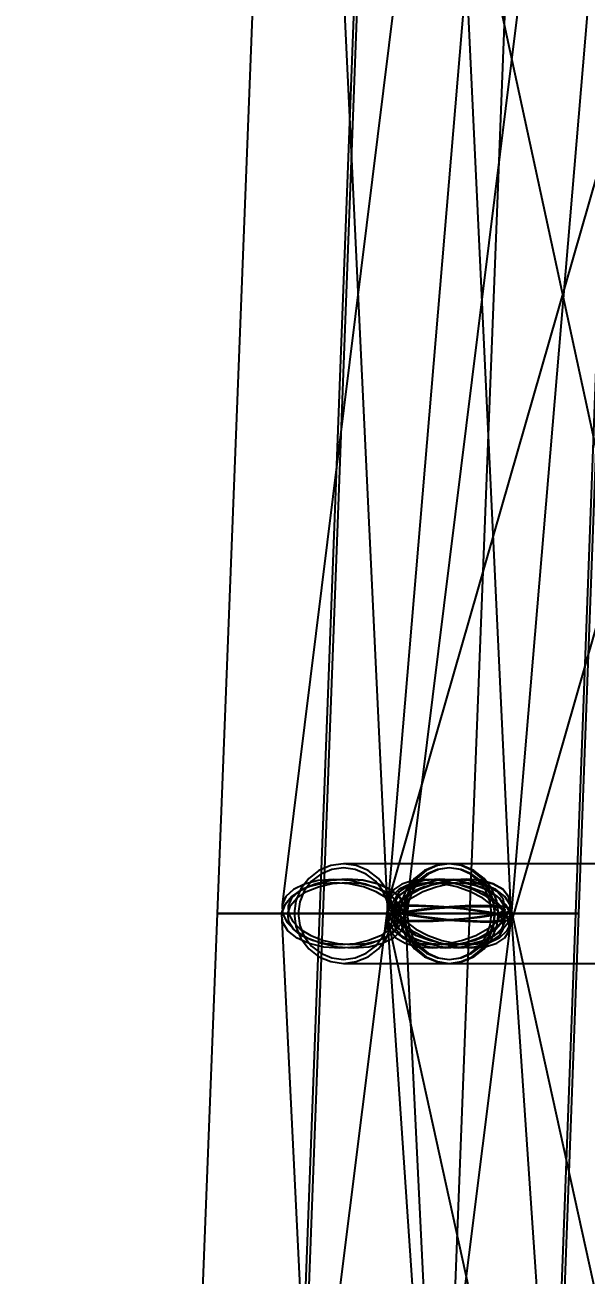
# Model space of a CAD drawing. Header units: millimetres. Extents: x -123812 to 252100, y -3000 to 639000.
# Drawn here: x -13997 to -11703, y 398522 to 403634 of the extents above; entities that cross this region are included whole.
import ezdxf

# ---------------------------------------------------------------- set-up
doc = ezdxf.new("R2010")
doc.units = ezdxf.units.MM
doc.layers.add('D-STR-DIM', color=7, linetype='Continuous', lineweight=13)
doc.layers.add('D-STR-STRC', color=7, linetype='Continuous', lineweight=25)
doc.styles.add('OpenSansCondensed-Light', font='OpenSansCondensed-Light.ttf')
doc.styles.add('TOWER_UNICODE', font='Arial Unicode.ttf')
doc.dimstyles.new('EZDXF', dxfattribs={"dimtxt": 0.25, "dimasz": 0.175, "dimexe": 0.375, "dimexo": 0.125, "dimgap": 0.1, "dimtad": 1, "dimlfac": 100, "dimzin": 12, "dimdsep": 46, "dimtxsty": 'OpenSansCondensed-Light', "dimblk": 'ARCHTICK', "dimcen": 2.5, "dimazin": 3, "dimtfac": 0.5, "dimtmove": 2, "dimatfit": 3})

# ---------------------------------------------------------------- blocks, each defined once
blk = doc.blocks.new('_ARCHTICK')
at = {"color": 0, "linetype": 'BYBLOCK', "const_width": 0.15}
blk.add_lwpolyline([(-0.5, -0.5), (0.5, 0.5)], dxfattribs=at)

msp = doc.modelspace()

# ---------------------------------------------------------------- linework, layer by layer
at = {"layer": 'D-STR-STRC'}
for points in [[(-10404.9, 425021.1), (-12515, 400021.1), (-12506.4, 400013.7), (-12481.1, 400005.3), (-12440.9, 399996.5), (-12388.4, 399988), (-12327.4, 399980.3), (-12261.9, 399974), (-12196.4, 399969.4), (-12135.3, 399966.9), (-12082.9, 399966.6), (-12042.7, 399968.7), (-12017.4, 399972.8), (-12008.8, 399978.9), (-9898.6, 424978.9)], [(-11069.5, 405069.9), (-12506.1, 400069.9), (-12506.6, 400036.2), (-12490.5, 400000), (-12458.7, 399963.8), (-12413.6, 399930.1), (-12358.1, 399901.2), (-12296.1, 399879), (-12231.7, 399865), (-12169.4, 399860.3), (-12113.4, 399865), (-12067.5, 399879), (-12034.9, 399901.2), (-12017.7, 399930.1), (-10581.1, 404930.1)], [(-12316.7, 404930.1), (-11236.3, 399930.1), (-11212.6, 399901.2), (-11173.9, 399879), (-11123, 399865), (-11063.3, 399860.3), (-10998.8, 399865), (-10934, 399879), (-10873.2, 399901.2), (-10820.7, 399930.1), (-10779.9, 399963.8), (-10753.8, 400000), (-10743.9, 400036.2), (-10751.1, 400069.9), (-11831.5, 405069.9)], [(-12325.4, 405036.2), (-12945.7, 400036.2), (-12943.9, 400000), (-12925.1, 399963.8), (-12890.5, 399930.1), (-12842.6, 399901.2), (-12784.6, 399879), (-12720.4, 399865), (-12654.5, 399860.3), (-12591.3, 399865), (-12535.1, 399879), (-12489.8, 399901.2), (-12458.4, 399930.1), (-12443.2, 399963.8), (-11822.8, 404963.8)], [(-12753.3, 405000), (-12515.2, 400000), (-12510.6, 399963.8), (-12489, 399930.1), (-12451.9, 399901.2), (-12401.8, 399879), (-12342.3, 399865), (-12277.2, 399860.3), (-12211.1, 399865), (-12148.5, 399879), (-12093.6, 399901.2), (-12050.2, 399930.1), (-12021.2, 399963.8), (-12008.6, 400000), (-12246.7, 405000)], [(-10993.7, 400203.2), (-12261.9, 400203.2), (-12310.5, 400196.3), (-12355.8, 400176), (-12394.6, 400143.7), (-12424.5, 400101.6), (-12443.2, 400052.6), (-12449.6, 400000), (-12443.2, 399947.4), (-12424.5, 399898.4), (-12394.6, 399856.3), (-12355.8, 399824), (-12310.5, 399803.7), (-12261.9, 399796.8), (-10993.7, 399796.8)], [(-10993.7, 400203.2), (-12261.9, 400203.2), (-12310.5, 400196.3), (-12355.8, 400176), (-12394.6, 400143.7), (-12424.5, 400101.6), (-12443.2, 400052.6), (-12449.6, 400000), (-12443.2, 399947.4), (-12424.5, 399898.4), (-12394.6, 399856.3), (-12355.8, 399824), (-12310.5, 399803.7), (-12261.9, 399796.8), (-10993.7, 399796.8)], [(-12637.7, 394963.4), (-12010.7, 399963.4), (-12012.4, 400000), (-12031.1, 400036.6), (-12065.6, 400070.6), (-12113.5, 400099.9), (-12171.4, 400122.3), (-12235.5, 400136.4), (-12301.5, 400141.2), (-12364.7, 400136.4), (-12420.9, 400122.3), (-12466.3, 400099.9), (-12497.7, 400070.6), (-12513.1, 400036.6), (-13140.1, 395036.6)], [(-12196.4, 395000), (-12441.1, 400000), (-12445.8, 400036.6), (-12467.3, 400070.6), (-12504.4, 400099.9), (-12554.4, 400122.3), (-12614, 400136.4), (-12679, 400141.2), (-12745.1, 400136.4), (-12807.7, 400122.3), (-12862.6, 400099.9), (-12906.1, 400070.6), (-12935.1, 400036.6), (-12947.8, 400000), (-12703, 395000)], [(-10919.7, 395070.6), (-12019.4, 400070.6), (-12043.2, 400099.9), (-12081.8, 400122.3), (-12132.8, 400136.4), (-12192.5, 400141.2), (-12256.9, 400136.4), (-12321.7, 400122.3), (-12382.4, 400099.9), (-12434.9, 400070.6), (-12475.6, 400036.6), (-12501.8, 400000), (-12511.6, 399963.4), (-12504.3, 399929.4), (-11404.6, 394929.4)], [(-10306.7, 375017), (-12008.5, 400017), (-12017.1, 400023.8), (-12042.4, 400028.9), (-12082.7, 400032.1), (-12135.2, 400033.1), (-12196.3, 400031.8), (-12261.9, 400028.4), (-12327.5, 400023), (-12388.6, 400016.1), (-12441.1, 400008), (-12481.4, 399999.4), (-12506.7, 399990.9), (-12515.3, 399983), (-10813.5, 374983)]]:
    msp.add_lwpolyline(points, dxfattribs=at)
for points in [[(-13211.6, 400000), (-12177.3, 400000), (-11983.4, 405000), (-13016.6, 405000)], [(-12792.3, 400000), (-11731.5, 400000), (-11544.8, 405000), (-12603.3, 405000)], [(-12779, 400000), (-11744.8, 400000), (-11557.4, 405000), (-12590.7, 405000)], [(-12895.9, 400000), (-12889, 399947.4), (-12868.9, 399898.4), (-12836.9, 399856.3), (-12795.2, 399824), (-12746.6, 399803.7), (-12694.4, 399796.8), (-12261.9, 399796.8), (-12209.7, 399803.7), (-12161.2, 399824), (-12119.4, 399856.3), (-12087.4, 399898.4), (-12067.3, 399947.4), (-12060.4, 400000), (-12067.3, 400052.6), (-12087.4, 400101.6), (-12119.4, 400143.7), (-12161.2, 400176), (-12209.7, 400196.3), (-12261.9, 400203.2), (-12694.4, 400203.2), (-12746.6, 400196.3), (-12795.2, 400176), (-12836.9, 400143.7), (-12868.9, 400101.6), (-12889, 400052.6)], [(-12895.9, 400000), (-12889, 399947.4), (-12868.9, 399898.4), (-12836.9, 399856.3), (-12795.2, 399824), (-12746.6, 399803.7), (-12694.4, 399796.8), (-12642.3, 399803.7), (-12593.7, 399824), (-12552, 399856.3), (-12520, 399898.4), (-12499.8, 399947.4), (-12493, 400000), (-12499.8, 400052.6), (-12520, 400101.6), (-12552, 400143.7), (-12593.7, 400176), (-12642.3, 400196.3), (-12694.4, 400203.2), (-12746.6, 400196.3), (-12795.2, 400176), (-12836.9, 400143.7), (-12868.9, 400101.6), (-12889, 400052.6)], [(-12895.9, 400000), (-12889, 399947.4), (-12868.9, 399898.4), (-12836.9, 399856.3), (-12795.2, 399824), (-12746.6, 399803.7), (-12694.4, 399796.8), (-12261.9, 399796.8), (-12209.7, 399803.7), (-12161.2, 399824), (-12119.4, 399856.3), (-12087.4, 399898.4), (-12067.3, 399947.4), (-12060.4, 400000), (-12067.3, 400052.6), (-12087.4, 400101.6), (-12119.4, 400143.7), (-12161.2, 400176), (-12209.7, 400196.3), (-12261.9, 400203.2), (-12694.4, 400203.2), (-12746.6, 400196.3), (-12795.2, 400176), (-12836.9, 400143.7), (-12868.9, 400101.6), (-12889, 400052.6)], [(-12895.9, 400000), (-12889, 399947.4), (-12868.9, 399898.4), (-12836.9, 399856.3), (-12795.2, 399824), (-12746.6, 399803.7), (-12694.4, 399796.8), (-12642.3, 399803.7), (-12593.7, 399824), (-12552, 399856.3), (-12520, 399898.4), (-12499.8, 399947.4), (-12493, 400000), (-12499.8, 400052.6), (-12520, 400101.6), (-12552, 400143.7), (-12593.7, 400176), (-12642.3, 400196.3), (-12694.4, 400203.2), (-12746.6, 400196.3), (-12795.2, 400176), (-12836.9, 400143.7), (-12868.9, 400101.6), (-12889, 400052.6)], [(-12880, 400000), (-12873.7, 399951.5), (-12855.2, 399906.4), (-12825.7, 399867.6), (-12787.2, 399837.9), (-12742.5, 399819.2), (-12694.4, 399812.8), (-12646.4, 399819.2), (-12601.6, 399837.9), (-12563.2, 399867.6), (-12533.7, 399906.4), (-12515.2, 399951.5), (-12508.8, 400000), (-12515.2, 400048.5), (-12533.7, 400093.6), (-12563.2, 400132.4), (-12601.6, 400162.1), (-12646.4, 400180.8), (-12694.4, 400187.2), (-12742.5, 400180.8), (-12787.2, 400162.1), (-12825.7, 400132.4), (-12855.2, 400093.6), (-12873.7, 400048.5)], [(-12880, 400000), (-12873.7, 399951.5), (-12855.2, 399906.4), (-12825.7, 399867.6), (-12787.2, 399837.9), (-12742.5, 399819.2), (-12694.4, 399812.8), (-12646.4, 399819.2), (-12601.6, 399837.9), (-12563.2, 399867.6), (-12533.7, 399906.4), (-12515.2, 399951.5), (-12508.8, 400000), (-12515.2, 400048.5), (-12533.7, 400093.6), (-12563.2, 400132.4), (-12601.6, 400162.1), (-12646.4, 400180.8), (-12694.4, 400187.2), (-12742.5, 400180.8), (-12787.2, 400162.1), (-12825.7, 400132.4), (-12855.2, 400093.6), (-12873.7, 400048.5)], [(-12463.4, 400000), (-12456.5, 399947.4), (-12436.4, 399898.4), (-12404.3, 399856.3), (-12362.6, 399824), (-12314, 399803.7), (-12261.9, 399796.8), (-12209.7, 399803.7), (-12161.2, 399824), (-12119.4, 399856.3), (-12087.4, 399898.4), (-12067.3, 399947.4), (-12060.4, 400000), (-12067.3, 400052.6), (-12087.4, 400101.6), (-12119.4, 400143.7), (-12161.2, 400176), (-12209.7, 400196.3), (-12261.9, 400203.2), (-12314, 400196.3), (-12362.6, 400176), (-12404.3, 400143.7), (-12436.4, 400101.6), (-12456.5, 400052.6)], [(-12463.4, 400000), (-12456.5, 399947.4), (-12436.4, 399898.4), (-12404.3, 399856.3), (-12362.6, 399824), (-12314, 399803.7), (-12261.9, 399796.8), (-12209.7, 399803.7), (-12161.2, 399824), (-12119.4, 399856.3), (-12087.4, 399898.4), (-12067.3, 399947.4), (-12060.4, 400000), (-12067.3, 400052.6), (-12087.4, 400101.6), (-12119.4, 400143.7), (-12161.2, 400176), (-12209.7, 400196.3), (-12261.9, 400203.2), (-12314, 400196.3), (-12362.6, 400176), (-12404.3, 400143.7), (-12436.4, 400101.6), (-12456.5, 400052.6)], [(-12449.6, 400000), (-12443.2, 399947.4), (-12424.5, 399898.4), (-12394.6, 399856.3), (-12355.8, 399824), (-12310.5, 399803.7), (-12261.9, 399796.8), (-12213.3, 399803.7), (-12168, 399824), (-12129.1, 399856.3), (-12099.3, 399898.4), (-12080.6, 399947.4), (-12074.2, 400000), (-12080.6, 400052.6), (-12099.3, 400101.6), (-12129.1, 400143.7), (-12168, 400176), (-12213.3, 400196.3), (-12261.9, 400203.2), (-12310.5, 400196.3), (-12355.8, 400176), (-12394.6, 400143.7), (-12424.5, 400101.6), (-12443.2, 400052.6)], [(-12449.6, 400000), (-12443.2, 399947.4), (-12424.5, 399898.4), (-12394.6, 399856.3), (-12355.8, 399824), (-12310.5, 399803.7), (-12261.9, 399796.8), (-12213.3, 399803.7), (-12168, 399824), (-12129.1, 399856.3), (-12099.3, 399898.4), (-12080.6, 399947.4), (-12074.2, 400000), (-12080.6, 400052.6), (-12099.3, 400101.6), (-12129.1, 400143.7), (-12168, 400176), (-12213.3, 400196.3), (-12261.9, 400203.2), (-12310.5, 400196.3), (-12355.8, 400176), (-12394.6, 400143.7), (-12424.5, 400101.6), (-12443.2, 400052.6)], [(-12447.5, 400000), (-12441.2, 399951.5), (-12422.6, 399906.4), (-12393.1, 399867.6), (-12354.7, 399837.9), (-12309.9, 399819.2), (-12261.9, 399812.8), (-12213.9, 399819.2), (-12169.1, 399837.9), (-12130.7, 399867.6), (-12101.2, 399906.4), (-12082.6, 399951.5), (-12076.3, 400000), (-12082.6, 400048.5), (-12101.2, 400093.6), (-12130.7, 400132.4), (-12169.1, 400162.1), (-12213.9, 400180.8), (-12261.9, 400187.2), (-12309.9, 400180.8), (-12354.7, 400162.1), (-12393.1, 400132.4), (-12422.6, 400093.6), (-12441.2, 400048.5)], [(-12447.5, 400000), (-12441.2, 399951.5), (-12422.6, 399906.4), (-12393.1, 399867.6), (-12354.7, 399837.9), (-12309.9, 399819.2), (-12261.9, 399812.8), (-12213.9, 399819.2), (-12169.1, 399837.9), (-12130.7, 399867.6), (-12101.2, 399906.4), (-12082.6, 399951.5), (-12076.3, 400000), (-12082.6, 400048.5), (-12101.2, 400093.6), (-12130.7, 400132.4), (-12169.1, 400162.1), (-12213.9, 400180.8), (-12261.9, 400187.2), (-12309.9, 400180.8), (-12354.7, 400162.1), (-12393.1, 400132.4), (-12422.6, 400093.6), (-12441.2, 400048.5)], [(-12434.8, 400000), (-12428.9, 399951.5), (-12411.7, 399906.4), (-12384.2, 399867.6), (-12348.4, 399837.9), (-12306.7, 399819.2), (-12261.9, 399812.8), (-12217.1, 399819.2), (-12175.4, 399837.9), (-12139.6, 399867.6), (-12112.1, 399906.4), (-12094.8, 399951.5), (-12088.9, 400000), (-12094.8, 400048.5), (-12112.1, 400093.6), (-12139.6, 400132.4), (-12175.4, 400162.1), (-12217.1, 400180.8), (-12261.9, 400187.2), (-12306.7, 400180.8), (-12348.4, 400162.1), (-12384.2, 400132.4), (-12411.7, 400093.6), (-12428.9, 400048.5)], [(-12434.8, 400000), (-12428.9, 399951.5), (-12411.7, 399906.4), (-12384.2, 399867.6), (-12348.4, 399837.9), (-12306.7, 399819.2), (-12261.9, 399812.8), (-12217.1, 399819.2), (-12175.4, 399837.9), (-12139.6, 399867.6), (-12112.1, 399906.4), (-12094.8, 399951.5), (-12088.9, 400000), (-12094.8, 400048.5), (-12112.1, 400093.6), (-12139.6, 400132.4), (-12175.4, 400162.1), (-12217.1, 400180.8), (-12261.9, 400187.2), (-12306.7, 400180.8), (-12348.4, 400162.1), (-12384.2, 400132.4), (-12411.7, 400093.6), (-12428.9, 400048.5)], [(-12441.1, 400000), (-12453.8, 399963.4), (-12482.8, 399929.4), (-12526.2, 399900.1), (-12581.2, 399877.7), (-12643.8, 399863.6), (-12709.9, 399858.8), (-12774.9, 399863.6), (-12834.5, 399877.7), (-12884.5, 399900.1), (-12921.5, 399929.4), (-12943.1, 399963.4), (-12947.8, 400000), (-12935.1, 400036.6), (-12906.1, 400070.6), (-12862.6, 400099.9), (-12807.7, 400122.3), (-12745.1, 400136.4), (-12679, 400141.2), (-12614, 400136.4), (-12554.4, 400122.3), (-12504.4, 400099.9), (-12467.3, 400070.6), (-12445.8, 400036.6)], [(-12943.9, 400000), (-12925.1, 399963.8), (-12890.5, 399930.1), (-12842.6, 399901.2), (-12784.6, 399879), (-12720.4, 399865), (-12654.5, 399860.3), (-12591.3, 399865), (-12535.1, 399879), (-12489.8, 399901.2), (-12458.4, 399930.1), (-12443.2, 399963.8), (-12445, 400000), (-12463.8, 400036.2), (-12498.4, 400069.9), (-12546.3, 400098.8), (-12604.3, 400121), (-12668.5, 400135), (-12734.4, 400139.7), (-12797.6, 400135), (-12853.8, 400121), (-12899.1, 400098.8), (-12930.5, 400069.9), (-12945.7, 400036.2)], [(-12515.2, 400000), (-12510.6, 399963.8), (-12489, 399930.1), (-12451.9, 399901.2), (-12401.8, 399879), (-12342.3, 399865), (-12277.2, 399860.3), (-12211.1, 399865), (-12148.5, 399879), (-12093.6, 399901.2), (-12050.2, 399930.1), (-12021.2, 399963.8), (-12008.6, 400000), (-12013.2, 400036.2), (-12034.8, 400069.9), (-12071.9, 400098.8), (-12121.9, 400121), (-12181.5, 400135), (-12246.6, 400139.7), (-12312.7, 400135), (-12375.3, 400121), (-12430.2, 400098.8), (-12473.6, 400069.9), (-12502.6, 400036.2)], [(-12012.4, 400000), (-12010.7, 399963.4), (-12026, 399929.4), (-12057.5, 399900.1), (-12102.9, 399877.7), (-12159.1, 399863.6), (-12222.3, 399858.8), (-12288.2, 399863.6), (-12352.4, 399877.7), (-12410.3, 399900.1), (-12458.2, 399929.4), (-12492.6, 399963.4), (-12511.4, 400000), (-12513.1, 400036.6), (-12497.7, 400070.6), (-12466.3, 400099.9), (-12420.9, 400122.3), (-12364.7, 400136.4), (-12301.5, 400141.2), (-12235.5, 400136.4), (-12171.4, 400122.3), (-12113.5, 400099.9), (-12065.6, 400070.6), (-12031.1, 400036.6)], [(-12022, 400000), (-12048.2, 399963.4), (-12088.9, 399929.4), (-12141.4, 399900.1), (-12202.1, 399877.7), (-12266.9, 399863.6), (-12331.3, 399858.8), (-12391, 399863.6), (-12441.9, 399877.7), (-12480.6, 399900.1), (-12504.3, 399929.4), (-12511.6, 399963.4), (-12501.8, 400000), (-12475.6, 400036.6), (-12434.9, 400070.6), (-12382.4, 400099.9), (-12321.7, 400122.3), (-12256.9, 400136.4), (-12192.5, 400141.2), (-12132.8, 400136.4), (-12081.8, 400122.3), (-12043.2, 400099.9), (-12019.4, 400070.6), (-12012.2, 400036.6)], [(-12490.5, 400000), (-12458.7, 399963.8), (-12413.6, 399930.1), (-12358.1, 399901.2), (-12296.1, 399879), (-12231.7, 399865), (-12169.4, 399860.3), (-12113.4, 399865), (-12067.5, 399879), (-12034.9, 399901.2), (-12017.7, 399930.1), (-12017.2, 399963.8), (-12033.3, 400000), (-12065, 400036.2), (-12110.2, 400069.9), (-12165.7, 400098.8), (-12227.7, 400121), (-12292.1, 400135), (-12354.4, 400139.7), (-12410.4, 400135), (-12456.3, 400121), (-12488.9, 400098.8), (-12506.1, 400069.9), (-12506.6, 400036.2)], [(-12466.1, 400000), (-12477.4, 399967), (-12503.6, 399936.3), (-12542.8, 399910), (-12592.3, 399889.7), (-12648.8, 399877), (-12708.4, 399872.7), (-12767, 399877), (-12820.7, 399889.7), (-12865.8, 399910), (-12899.2, 399936.3), (-12918.7, 399967), (-12922.8, 400000), (-12911.4, 400033), (-12885.3, 400063.7), (-12846.1, 400090), (-12796.6, 400110.3), (-12740.1, 400123), (-12680.5, 400127.3), (-12621.9, 400123), (-12568.2, 400110.3), (-12523.1, 400090), (-12489.7, 400063.7), (-12470.2, 400033)], [(-12919.3, 400000), (-12902.4, 399967.4), (-12871.2, 399937), (-12828, 399910.9), (-12775.7, 399890.9), (-12717.9, 399878.3), (-12658.4, 399874), (-12601.4, 399878.3), (-12550.8, 399890.9), (-12509.9, 399910.9), (-12481.7, 399937), (-12467.9, 399967.4), (-12469.5, 400000), (-12486.5, 400032.6), (-12517.7, 400063), (-12560.9, 400089.1), (-12613.2, 400109.1), (-12671, 400121.7), (-12730.5, 400126), (-12787.4, 400121.7), (-12838.1, 400109.1), (-12878.9, 400089.1), (-12907.2, 400063), (-12921, 400032.6)], [(-12490.3, 400000), (-12486.1, 399967.4), (-12466.6, 399937), (-12433.2, 399910.9), (-12388.1, 399890.9), (-12334.4, 399878.3), (-12275.7, 399874), (-12216.1, 399878.3), (-12159.7, 399890.9), (-12110.2, 399910.9), (-12071, 399937), (-12044.9, 399967.4), (-12033.5, 400000), (-12037.7, 400032.6), (-12057.2, 400063), (-12090.6, 400089.1), (-12135.7, 400109.1), (-12189.4, 400121.7), (-12248.1, 400126), (-12307.7, 400121.7), (-12364.1, 400109.1), (-12413.6, 400089.1), (-12452.8, 400063), (-12478.9, 400032.6)], [(-12037, 400000), (-12035.4, 399967), (-12049.2, 399936.3), (-12077.6, 399910), (-12118.5, 399889.7), (-12169.2, 399877), (-12226.2, 399872.7), (-12285.6, 399877), (-12343.5, 399889.7), (-12395.7, 399910), (-12438.9, 399936.3), (-12469.9, 399967), (-12486.8, 400000), (-12488.4, 400033), (-12474.5, 400063.7), (-12446.2, 400090), (-12405.3, 400110.3), (-12354.6, 400123), (-12297.6, 400127.3), (-12238.1, 400123), (-12180.3, 400110.3), (-12128.1, 400090), (-12084.9, 400063.7), (-12053.9, 400033)], [(-12045.6, 400000), (-12069.2, 399967), (-12105.9, 399936.3), (-12153.2, 399910), (-12208, 399889.7), (-12266.4, 399877), (-12324.5, 399872.7), (-12378.3, 399877), (-12424.2, 399889.7), (-12459.1, 399910), (-12480.5, 399936.3), (-12487, 399967), (-12478.2, 400000), (-12454.6, 400033), (-12417.9, 400063.7), (-12370.6, 400090), (-12315.8, 400110.3), (-12257.4, 400123), (-12199.3, 400127.3), (-12145.5, 400123), (-12099.6, 400110.3), (-12064.7, 400090), (-12043.3, 400063.7), (-12036.8, 400033)], [(-12468, 400000), (-12439.4, 399967.4), (-12398.7, 399937), (-12348.6, 399910.9), (-12292.7, 399890.9), (-12234.7, 399878.3), (-12178.5, 399874), (-12128, 399878.3), (-12086.6, 399890.9), (-12057.2, 399910.9), (-12041.7, 399937), (-12041.3, 399967.4), (-12055.8, 400000), (-12084.4, 400032.6), (-12125.1, 400063), (-12175.1, 400089.1), (-12231.1, 400109.1), (-12289.1, 400121.7), (-12345.3, 400126), (-12395.8, 400121.7), (-12437.2, 400109.1), (-12466.6, 400089.1), (-12482.1, 400063), (-12482.5, 400032.6)], [(-12261.9, 399971.6), (-12327.5, 399968.2), (-12388.6, 399966.9), (-12441.1, 399967.9), (-12481.4, 399971.1), (-12506.7, 399976.2), (-12515.3, 399983), (-12506.7, 399990.9), (-12481.4, 399999.4), (-12441.1, 400008), (-12388.6, 400016.1), (-12327.5, 400023), (-12261.9, 400028.4), (-12196.3, 400031.8), (-12135.2, 400033.1), (-12082.7, 400032.1), (-12042.4, 400028.9), (-12017.1, 400023.8), (-12008.5, 400017), (-12017.1, 400009.1), (-12042.4, 400000.6), (-12082.7, 399992), (-12135.2, 399983.9), (-12196.3, 399977)], [(-12261.9, 400026), (-12327.4, 400030.6), (-12388.4, 400033.1), (-12440.9, 400033.4), (-12481.1, 400031.3), (-12506.4, 400027.2), (-12515, 400021.1), (-12506.4, 400013.7), (-12481.1, 400005.3), (-12440.9, 399996.5), (-12388.4, 399988), (-12327.4, 399980.3), (-12261.9, 399974), (-12196.4, 399969.4), (-12135.3, 399966.9), (-12082.9, 399966.6), (-12042.7, 399968.7), (-12017.4, 399972.8), (-12008.8, 399978.9), (-12017.4, 399986.3), (-12042.7, 399994.7), (-12082.9, 400003.5), (-12135.3, 400012), (-12196.4, 400019.7)], [(-12261.9, 399974.4), (-12321, 399971.3), (-12376.1, 399970.2), (-12423.4, 399971), (-12459.8, 399973.9), (-12482.6, 399978.5), (-12490.4, 399984.6), (-12482.6, 399991.8), (-12459.8, 399999.5), (-12423.4, 400007.2), (-12376.1, 400014.5), (-12321, 400020.7), (-12261.9, 400025.6), (-12202.8, 400028.7), (-12147.7, 400029.8), (-12100.3, 400029), (-12064, 400026.1), (-12041.2, 400021.5), (-12033.4, 400015.4), (-12041.2, 400008.2), (-12064, 400000.5), (-12100.3, 399992.8), (-12147.7, 399985.5), (-12202.8, 399979.3)], [(-12261.9, 400023.5), (-12321, 400027.6), (-12376, 400029.9), (-12423.3, 400030.1), (-12459.5, 400028.2), (-12482.3, 400024.5), (-12490.1, 400019.1), (-12482.3, 400012.3), (-12459.5, 400004.8), (-12423.3, 399996.9), (-12376, 399989.2), (-12321, 399982.3), (-12261.9, 399976.5), (-12202.8, 399972.4), (-12147.8, 399970.1), (-12100.5, 399969.9), (-12064.3, 399971.8), (-12041.5, 399975.5), (-12033.7, 399980.9), (-12041.5, 399987.7), (-12064.3, 399995.2), (-12100.5, 400003.1), (-12147.8, 400010.8), (-12202.8, 400017.7)], [(-13406.5, 395000), (-12371.3, 395000), (-12177.3, 400000), (-13211.6, 400000)], [(-12177.3, 400000), (-12195, 400000), (-12246.6, 400000), (-12328.8, 400000), (-12435.9, 400000), (-12560.6, 400000), (-12694.4, 400000), (-12828.3, 400000), (-12953, 400000), (-13060.1, 400000), (-13142.3, 400000), (-13193.9, 400000), (-13211.6, 400000), (-13193.9, 400000), (-13142.3, 400000), (-13060.1, 400000), (-12953, 400000), (-12828.3, 400000), (-12694.4, 400000), (-12560.6, 400000), (-12435.9, 400000), (-12328.8, 400000), (-12246.6, 400000), (-12195, 400000)], [(-12981.2, 395000), (-11918.2, 395000), (-11731.5, 400000), (-12792.3, 400000)], [(-12967.3, 395000), (-11932.1, 395000), (-11744.8, 400000), (-12779, 400000)], [(-11731.5, 400000), (-11749.6, 400000), (-11802.6, 400000), (-11886.9, 400000), (-11996.7, 400000), (-12124.6, 400000), (-12261.9, 400000), (-12399.2, 400000), (-12527.1, 400000), (-12636.9, 400000), (-12721.2, 400000), (-12774.2, 400000), (-12792.3, 400000), (-12774.2, 400000), (-12721.2, 400000), (-12636.9, 400000), (-12527.1, 400000), (-12399.2, 400000), (-12261.9, 400000), (-12124.6, 400000), (-11996.7, 400000), (-11886.9, 400000), (-11802.6, 400000), (-11749.6, 400000)], [(-11744.8, 400000), (-11762.4, 400000), (-11814.1, 400000), (-11896.2, 400000), (-12003.3, 400000), (-12128.1, 400000), (-12261.9, 400000), (-12395.7, 400000), (-12520.4, 400000), (-12627.5, 400000), (-12709.7, 400000), (-12761.4, 400000), (-12779, 400000), (-12761.4, 400000), (-12709.7, 400000), (-12627.5, 400000), (-12520.4, 400000), (-12395.7, 400000), (-12261.9, 400000), (-12128.1, 400000), (-12003.3, 400000), (-11896.2, 400000), (-11814.1, 400000), (-11762.4, 400000)]]:
    msp.add_lwpolyline(points, close=True, dxfattribs=at)

# ---------------------------------------------------------------- dimensions: what is measured, and where the dimension line sits
at = {"layer": 'D-STR-DIM'}
msp.add_linear_dim(base=(-112000, 0), p1=(0, 0), p2=(0, 634000), angle=90, dimstyle='EZDXF', override={"dimtxt": 8400, "dimasz": 3750, "dimexe": 2100, "dimexo": 1800, "dimgap": 2100, "dimtad": 1, "dimdec": 0, "dimlfac": 1, "dimlunit": 2, "dimtxsty": 'TOWER_UNICODE', "dimclrd": 7, "dimclre": 7, "dimclrt": 7}, dxfattribs=at).render()

doc.saveas('drawing.dxf')
